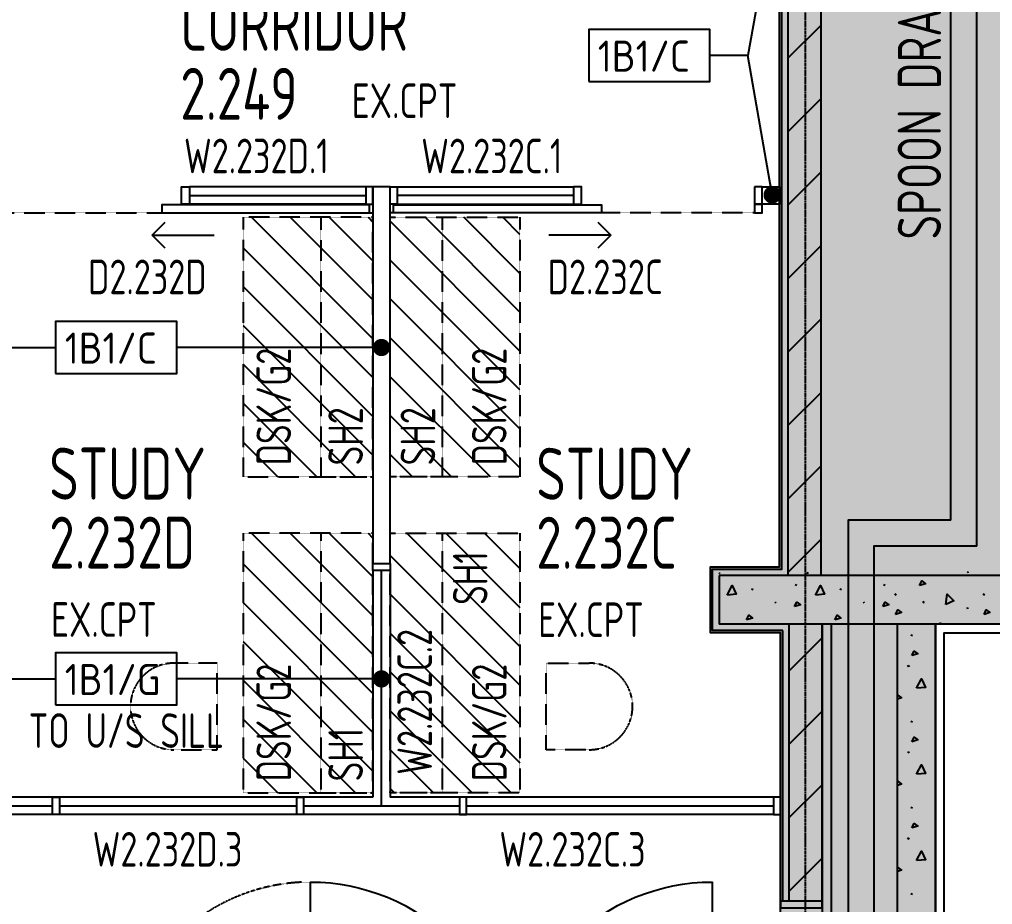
# Model space of a CAD drawing. Header units: millimetres. Extents: x -45258 to 103756, y -3540 to 105026.
# Drawn here: x 67832 to 73453, y 7473 to 12585 of the extents above; entities that cross this region are included whole.
import ezdxf
from ezdxf.enums import TextEntityAlignment as Align

# ---------------------------------------------------------------- set-up
doc = ezdxf.new("R2010")
doc.units = ezdxf.units.MM
doc.header["$LTSCALE"] = 0.4
doc.linetypes.add('BLD-80-FL-2$0$CENTER', pattern=[50.8, 31.75, -6.35, 6.35, -6.35])
doc.linetypes.add('BLD-80-FL-2$0$HIDDEN2', pattern=[4.7625, 3.175, -1.5875])
for name, color, linetype in [('BLD-80-FL-2$0$DO-EXST-6CO', 6, 'Continuous'), ('BLD-80-FL-2$0$DO-FRAM-7CO', 7, 'Continuous'), ('BLD-80-FL-2$0$DO-LEAF-3CO', 3, 'Continuous'), ('BLD-80-FL-2$0$FL-EXST-8CO', 8, 'Continuous'), ('BLD-80-FL-2$0$FU-EQPT-6H2', 6, 'BLD-80-FL-2$0$HIDDEN2'), ('BLD-80-FL-2$0$FU-EQPT-8H2', 8, 'BLD-80-FL-2$0$HIDDEN2'), ('BLD-80-FL-2$0$SI-HTCH-8C0', 8, 'Continuous'), ('BLD-80-FL-2$0$ST-GRID-9CE', 9, 'BLD-80-FL-2$0$CENTER'), ('BLD-80-FL-2$0$TX-ARRW-6CO', 6, 'Continuous'), ('BLD-80-FL-2$0$TX-ATTR-7CO', 7, 'Continuous'), ('BLD-80-FL-2$0$TX-DIMS-8C0-100', 8, 'Continuous'), ('BLD-80-FL-2$0$TX-EXST-6CO', 6, 'Continuous'), ('BLD-80-FL-2$0$TX-RMNU-2C0-100', 2, 'Continuous'), ('BLD-80-FL-2$0$TX-ROOM-2CO-100', 2, 'Continuous'), ('BLD-80-FL-2$0$TX-ROOM-2CO-NEW', 2, 'Continuous'), ('BLD-80-FL-2$0$TX-TEXT-7C0-100', 7, 'Continuous'), ('BLD-80-FL-2$0$WA-HTCH-8CO-EXST', 8, 'Continuous'), ('BLD-80-FL-2$0$WA-MASN-3CO-EXST', 3, 'Continuous'), ('BLD-80-FL-2$0$WA-PART-2C0-NEW', 2, 'Continuous'), ('BLD-80-FL-2$0$WA-PART-6C0-EXST', 6, 'Continuous'), ('BLD-80-FL-2$0$WA-TEXT-7CO', 7, 'Continuous'), ('BLD-80-FL-2$0$WN-EXST-8CO', 8, 'Continuous'), ('BLD-80-FL-2$0$WN-NEW-6C0', 6, 'Continuous'), ('BLD-80-FL-2$0$WN-NEW-7C0', 7, 'Continuous'), ('XREF', 8, 'Continuous')]:
    doc.layers.add(name, color=color, linetype=linetype)
for name, color, linetype, lineweight in [('BLD-80-FL-2$0$DO-TEXT-7CO', 7, 'Continuous', 25), ('BLD-80-FL-2$0$SI-BUIL-253CO', 253, 'Continuous', 25), ('BLD-80-FL-2$0$WN-TEXT-7CO', 7, 'Continuous', 25)]:
    doc.layers.add(name, color=color, linetype=linetype, lineweight=lineweight)
doc.layers.get('BLD-80-FL-2$0$WN-TEXT-7CO').off()
doc.styles.add('BLD-80-FL-2$0$ISO3098B', font='isocp2.shx', dxfattribs={"width": 0.8})
doc.styles.add('BLD-80-FL-2$0$Isocp2', font='isocp2.shx')
doc.styles.add('BLD-80-FL-2$0$STANDARD', font='isocp2.shx', dxfattribs={"width": 0.8})
doc.dimstyles.new('BLD-80-FL-2$0$ISO-25', dxfattribs={"dimtxt": 2.5, "dimasz": 2.5, "dimexe": 1.25, "dimexo": 0.625, "dimtad": 1, "dimtxsty": 'BLD-80-FL-2$0$STANDARD', "dimcen": 2.5, "dimadec": 0, "dimazin": 0, "dimtfac": 1, "dimtmove": 0, "dimatfit": 3, "dimfxl": 1, "dimarcsym": 0})
doc.dimstyles.new('BLD-80-FL-2$0$S2F-100', dxfattribs={"dimscale": 100, "dimtxt": 2, "dimasz": 2, "dimexe": 2, "dimexo": 5.5, "dimgap": 1, "dimtad": 1, "dimrnd": 1, "dimtxsty": 'BLD-80-FL-2$0$STANDARD', "dimcen": 2.5, "dimse1": 1, "dimse2": 1, "dimclrd": 6, "dimclre": 6, "dimclrt": 256, "dimadec": 0, "dimazin": 0, "dimtfac": 1, "dimtix": 1, "dimtmove": 0, "dimatfit": 3, "dimfxl": 2, "dimtolj": 1, "dimtzin": 0, "dimarcsym": 0})
doc.dimstyles.new('BLD-80-FL-2$0$TX-DIMS100', dxfattribs={"dimtxt": 200, "dimasz": 250, "dimexe": 125, "dimexo": 500, "dimgap": 50, "dimtad": 1, "dimdec": 1, "dimdsep": 46, "dimtxsty": 'BLD-80-FL-2$0$STANDARD', "dimblk1": 'BLD-80-FL-2$0$DIMTICK', "dimblk2": 'BLD-80-FL-2$0$DIMTICK', "dimsah": 1, "dimcen": 2.5, "dimse1": 1, "dimse2": 1, "dimclrd": 8, "dimclre": 8, "dimclrt": 2, "dimadec": 0, "dimazin": 0, "dimtfac": 1, "dimtdec": 1, "dimtmove": 2, "dimatfit": 3, "dimldrblk": 'BLD-80-FL-2$0$DIMTICK', "dimfxl": 1, "dimtolj": 1, "dimtzin": 0, "dimarcsym": 0})
pattern_1 = [(135, (-16534.3, -3459.35), (-112.2532, -112.2532), [])]

# ---------------------------------------------------------------- blocks, each defined once
blk = doc.blocks.new('BLD-80-FL-2$0$RMIDEN-2')
at = {"layer": 'BLD-80-FL-2$0$TX-RMNU-2C0-100', "style": 'BLD-80-FL-2$0$STANDARD'}
blk.add_attdef('ROOMNUM', (-11.5, 487.7), '', height=300, dxfattribs=at)
at = {"layer": 'BLD-80-FL-2$0$TX-ROOM-2CO-100', "style": 'BLD-80-FL-2$0$STANDARD'}
for tag, p in [('ROOMNAM1', (-12.1, 1710.3)), ('ROOMNAM2', (-12.1, 1300.5)), ('ROOMNAM3', (-12.1, 892.8))]:
    blk.add_attdef(tag, p, '', height=300, dxfattribs=at)
at = {"layer": 'BLD-80-FL-2$0$TX-TEXT-7C0-100', "style": 'BLD-80-FL-2$0$STANDARD'}
blk.add_attdef('XX', (2, 157.6), '', height=200, dxfattribs=at)
blk = doc.blocks.new('BLD-80-FL-2$0$NOTE')
at = {"layer": 'BLD-80-FL-2$0$TX-ATTR-7CO', "style": 'BLD-80-FL-2$0$Isocp2'}
blk.add_attdef('WWW', text='', height=2, dxfattribs=at).set_placement((0, 0), align=Align.MIDDLE)
blk = doc.blocks.new('*U26')
blk.add_lwpolyline([(0, 372.5), (1500, 372.5), (1500, 1122.5), (0, 1122.5)], close=True)
at = {"layer": 'BLD-80-FL-2$0$TX-ATTR-7CO', "linetype": 'Continuous', "ltscale": 5, "style": 'BLD-80-FL-2$0$STANDARD', "width": 0.8}
for p in [(102.8, 780), (102.8, 533.3)]:
    blk.add_attdef('EQUIPMENT-TYPE', p, '', height=200, dxfattribs=at)
blk = doc.blocks.new('BLD-80-FL-2$0$_Open90')
at = {"color": 0, "linetype": 'ByBlock', "lineweight": -2}
for p, q in [((-0.5, 0.5), (0, 0)), ((0, 0), (-1, 0)), ((0, 0), (-0.5, -0.5))]:
    blk.add_line(p, q, dxfattribs=at)
blk = doc.blocks.new('*U30')
blk.add_lwpolyline([(0, 822.5), (1500, 822.5), (1500, 1122.5), (0, 1122.5)], close=True)
at = {"layer": 'BLD-80-FL-2$0$TX-ATTR-7CO', "linetype": 'Continuous', "ltscale": 5, "style": 'BLD-80-FL-2$0$STANDARD', "width": 0.8}
for p in [(102.8, 780), (102.8, 533.3)]:
    blk.add_attdef('EQUIPMENT-TYPE', p, '', height=200, dxfattribs=at)
blk = doc.blocks.new('*U34')
blk.add_lwpolyline([(0, 0), (7, 0), (7, 3), (0, 3)], close=True)
at = {"style": 'BLD-80-FL-2$0$Isocp2'}
blk.add_attdef('WALLCODE', (0.526, 0.565), '', height=1.8, dxfattribs=at)
blk = doc.blocks.new('BLD-80-FL-2$0$_Dot')
at = {"color": 0, "linetype": 'ByBlock', "lineweight": -2}
blk.add_line((-0.5, 0), (-1, 0), dxfattribs=at)
at = {"color": 0, "linetype": 'ByBlock', "const_width": 0.5}
blk.add_lwpolyline([(-0.25, 0, 1), (0.25, 0, 1)], format="xyb", close=True, dxfattribs=at)
blk = doc.blocks.new('BLD-80-FL-2$0$DIMTICK')
for p, q in [((0, 1), (0, -1)), ((-1, 0), (1, 0))]:
    blk.add_line(p, q)
at = {"color": 2, "linetype": 'Continuous'}
blk.add_line((-0.5, -0.5), (0.5, 0.5), dxfattribs=at)
blk = doc.blocks.new('*D112')
at = {"layer": 'BLD-80-FL-2$0$TX-DIMS-8C0-100', "color": 8, "lineweight": -2, "transparency": 16777216}
blk.add_line((72205, -2790.8), (70450, -2790.8), dxfattribs=at)
at = {"layer": 'Defpoints', "color": 0, "transparency": 16777216}
for p in [(70200, 8550), (72455, 8550), (70200, -2790.8)]:
    blk.add_point(p, dxfattribs=at)
at = {"layer": 'BLD-80-FL-2$0$TX-DIMS-8C0-100', "color": 8, "lineweight": -2, "transparency": 16777216, "xscale": 250, "yscale": 250, "zscale": 250, "rotation": 180}
blk.add_blockref('BLD-80-FL-2$0$DIMTICK', (70200, -2790.8), dxfattribs=at)
at = {"layer": 'BLD-80-FL-2$0$TX-DIMS-8C0-100', "color": 8, "lineweight": -2, "transparency": 16777216, "xscale": 250, "yscale": 250, "zscale": 250}
blk.add_blockref('BLD-80-FL-2$0$DIMTICK', (72455, -2790.8), dxfattribs=at)
at = {"layer": 'BLD-80-FL-2$0$TX-DIMS-8C0-100', "color": 2, "transparency": 16777216, "insert": (71327.5, -2640.7), "char_height": 200, "attachment_point": 5, "style": 'BLD-80-FL-2$0$STANDARD'}
blk.add_mtext('\\A1;2255', dxfattribs=at)
blk = doc.blocks.new('*D113')
at = {"layer": 'BLD-80-FL-2$0$TX-DIMS-8C0-100', "color": 8, "lineweight": -2, "transparency": 16777216}
for p, q in [((69850, -2790.8), (69600, -2790.8)), ((70200, -2790.8), (70100, -2790.8)), ((70450, -2790.8), (70700, -2790.8))]:
    blk.add_line(p, q, dxfattribs=at)
at = {"layer": 'Defpoints', "color": 0, "transparency": 16777216}
for p in [(70100, 8550), (70200, 8550), (70100, -2790.8)]:
    blk.add_point(p, dxfattribs=at)
at = {"layer": 'BLD-80-FL-2$0$TX-DIMS-8C0-100', "color": 8, "lineweight": -2, "transparency": 16777216, "xscale": 250, "yscale": 250, "zscale": 250}
blk.add_blockref('BLD-80-FL-2$0$DIMTICK', (70100, -2790.8), dxfattribs=at)
at = {"layer": 'BLD-80-FL-2$0$TX-DIMS-8C0-100', "color": 8, "lineweight": -2, "transparency": 16777216, "xscale": 250, "yscale": 250, "zscale": 250, "rotation": 180}
blk.add_blockref('BLD-80-FL-2$0$DIMTICK', (70200, -2790.8), dxfattribs=at)
at = {"layer": 'BLD-80-FL-2$0$TX-DIMS-8C0-100', "color": 2, "transparency": 16777216, "insert": (70150, -2420.9), "char_height": 200, "attachment_point": 5, "style": 'BLD-80-FL-2$0$STANDARD'}
blk.add_mtext('\\A1;100', dxfattribs=at)
blk = doc.blocks.new('*D114')
at = {"layer": 'BLD-80-FL-2$0$TX-DIMS-8C0-100', "color": 8, "lineweight": -2, "transparency": 16777216}
blk.add_line((69850, -2790.8), (68100, -2790.8), dxfattribs=at)
at = {"layer": 'Defpoints', "color": 0, "transparency": 16777216}
for p in [(67850, 8550), (70100, 8550), (67850, -2790.8)]:
    blk.add_point(p, dxfattribs=at)
at = {"layer": 'BLD-80-FL-2$0$TX-DIMS-8C0-100', "color": 8, "lineweight": -2, "transparency": 16777216, "xscale": 250, "yscale": 250, "zscale": 250, "rotation": 180}
blk.add_blockref('BLD-80-FL-2$0$DIMTICK', (67850, -2790.8), dxfattribs=at)
at = {"layer": 'BLD-80-FL-2$0$TX-DIMS-8C0-100', "color": 8, "lineweight": -2, "transparency": 16777216, "xscale": 250, "yscale": 250, "zscale": 250}
blk.add_blockref('BLD-80-FL-2$0$DIMTICK', (70100, -2790.8), dxfattribs=at)
at = {"layer": 'BLD-80-FL-2$0$TX-DIMS-8C0-100', "color": 2, "transparency": 16777216, "insert": (68975, -2640.7), "char_height": 200, "attachment_point": 5, "style": 'BLD-80-FL-2$0$STANDARD'}
blk.add_mtext('\\A1;2250', dxfattribs=at)
blk = doc.blocks.new('BLD-80-FL-2', base_point=(226.58, 457.44))
at = {"layer": 'BLD-80-FL-2$0$FU-EQPT-8H2'}
h = blk.add_hatch(dxfattribs=at)
h.set_pattern_fill('ANSI31', color=256, scale=50, angle=90, style=0)
h.set_pattern_definition([(135, (-16534.3, -1634.33), (-112.2532, -112.2532), [])])
h.paths.add_polyline_path([(70099.99, 11900.03), (69349.99, 11900.03), (69349.99, 10400.03), (70099.99, 10400.03)])
h = blk.add_hatch(dxfattribs=at)
h.set_pattern_fill('ANSI31', color=256, scale=50, angle=90, style=0)
h.set_pattern_definition([(135, (-14184.3, -1634.33), (-112.2532, -112.2532), [])])
h.paths.add_polyline_path([(70199.99, 11900.03), (70949.99, 11900.03), (70949.99, 10400.03), (70199.99, 10400.03)])
h = blk.add_hatch(dxfattribs=at)
h.set_pattern_fill('ANSI31', color=256, scale=50, angle=90, style=0)
h.set_pattern_definition(pattern_1)
h.paths.add_polyline_path([(70099.99, 10075.01), (69349.99, 10075.01), (69349.99, 8575.01), (70099.99, 8575.01)])
h = blk.add_hatch(dxfattribs=at)
h.set_pattern_fill('ANSI31', color=256, scale=50, angle=90, style=0)
h.set_pattern_definition(pattern_1)
h.paths.add_polyline_path([(70199.99, 10075.01), (70949.99, 10075.01), (70949.99, 8575.01), (70199.99, 8575.01)])
at = {"layer": 'BLD-80-FL-2$0$SI-BUIL-253CO'}
h = blk.add_hatch(color=256, dxfattribs=at)
h.dxf.hatch_style = 1
h.paths.add_polyline_path([(79497.19, 15340.27), (75279.99, 15952.41), (75279.99, 17220), (76299.98, 17220), (76299.98, 17500), (75279.99, 17500), (75279.98, 19520), (78179.98, 19520), (78179.98, 23732.81), (69299.98, 25079.82), (69299.98, 24796.62), (69251.99, 24480.24), (69138.07, 24062.6), (69424.79, 24019.11), (69529.76, 24711.14), (72449.98, 24268.19), (72449.98, 17500.05), (71699.99, 17500.05), (71699.99, 17100.04), (72449.98, 17100.04), (72449.99, 9880.05), (72049.99, 9880.05), (72049.99, 9500.05), (72454.99, 9500.05), (72454.99, 6950.04), (65099.99, 6950.02), (65099.99, 6450.04), (66049.98, 6450.04), (66049.98, 150.05), (65099.98, 150.04), (65099.98, -129.96), (66899.98, -129.95), (66899.98, 150.05), (66349.98, 150.05), (66349.98, 1795.51), (73349.99, 2900.8), (73349.99, 9550.05), (78656.72, 9550.05)])
at = {"layer": 'BLD-80-FL-2$0$DO-EXST-6CO'}
blk.add_lwpolyline([(69740.01, 6900.16), (69740.01, 8060.16, -0.4142136), (70900.01, 6900.16, -0.4142136), (72060.01, 8060.16), (72060.01, 6900.16)], format="xyb", dxfattribs=at)
blk.add_lwpolyline([(72694.99, 7950.04), (72454.99, 7950.04), (72454.99, 7910.04), (72694.99, 7910.04)], close=True, dxfattribs=at)
at = {"layer": 'BLD-80-FL-2$0$DO-FRAM-7CO', "linetype": 'BLD-80-FL-2$0$HIDDEN2'}
blk.add_arc((69740.01, 6950.16), 1110, 89.99774, 167.85658, dxfattribs=at)
at = {"layer": 'BLD-80-FL-2$0$DO-LEAF-3CO'}
for points in [[(70079.99, 11970.83), (68879.99, 11970.83), (68879.99, 11925.83), (70079.99, 11925.83)], [(70219.99, 11970.83), (71419.99, 11970.83), (71419.99, 11925.83), (70219.99, 11925.83)]]:
    blk.add_lwpolyline(points, close=True, dxfattribs=at)
at = {"layer": 'BLD-80-FL-2$0$FL-EXST-8CO'}
blk.add_line((72694.99, 9550.05), (72694.99, 6950.04), dxfattribs=at)
at = {"layer": 'BLD-80-FL-2$0$FU-EQPT-8H2'}
for points in [[(68949.63, 8824.2), (69199.63, 8824.2), (69199.63, 9324.2), (68949.63, 9324.2, 1)], [(71350.35, 8824.2), (71100.35, 8824.2), (71100.35, 9324.2), (71350.35, 9324.2, -1)]]:
    blk.add_lwpolyline(points, format="xyb", close=True, dxfattribs=at)
at = {"layer": 'BLD-80-FL-2$0$SI-BUIL-253CO', "flags": 128}
for points in [[(72454.99, 6950.04), (72454.99, 9500.05), (72049.99, 9500.05), (72049.99, 9880.05), (72449.99, 9880.05), (72449.98, 17100.04), (71699.99, 17100.04), (71699.99, 17500.05), (72449.98, 17500.05), (72449.98, 24268.19), (69529.76, 24711.14), (69424.79, 24019.11), (69138.07, 24062.6), (69202.56, 24487.73), (69251.99, 24480.24), (69299.98, 24796.62), (69299.98, 25079.82), (78179.98, 23732.81)], [(78656.72, 9550.05), (73349.99, 9550.05), (73349.99, 2900.8)], [(72454.99, 6950.04), (72454.99, 9500.05), (72049.99, 9500.05), (72049.99, 9880.05), (72449.99, 9880.05), (72449.98, 17100.04), (71699.99, 17100.04), (71699.99, 17500.05), (72449.98, 17500.05), (72449.98, 24268.19), (69529.76, 24711.14), (69424.79, 24019.11), (69138.07, 24062.6), (69202.56, 24487.73), (69251.99, 24480.24), (69299.98, 24796.62), (69299.98, 25079.82), (78179.98, 23732.81)], [(78656.72, 9550.05), (73349.99, 9550.05), (73349.99, 2900.8)]]:
    blk.add_lwpolyline(points, dxfattribs=at)
at = {"layer": 'BLD-80-FL-2$0$SI-HTCH-8C0'}
for p, q in [((73440, 10150.05), (73439.98, 24168.62)), ((73590, 10000.05), (73589.98, 24145.86)), ((72844.99, 9850.05), (72844.99, 9550.05)), ((72994.99, 9850.05), (72994.99, 9550.05)), ((72844.99, 9550.05), (72844.99, 6950.04)), ((72994.99, 9550.05), (72994.99, 6950.04))]:
    blk.add_line(p, q, dxfattribs=at)
for points in [[(73440, 10150.05), (72844.99, 10150.05), (72844.99, 9850.05)], [(73590, 10000.05), (72994.99, 10000.05), (72994.99, 9850.05)]]:
    blk.add_lwpolyline(points, dxfattribs=at)
at = {"layer": 'BLD-80-FL-2$0$ST-GRID-9CE'}
blk.add_line((72600, -2523.99), (72599.97, 31750), dxfattribs=at)
at = {"layer": 'BLD-80-FL-2$0$WA-HTCH-8CO-EXST'}
for p, q in [((72499.99, 12819.89), (72689.99, 13009.89)), ((72499.99, 12395.63), (72689.99, 12585.63)), ((72499.99, 11971.37), (72689.99, 12161.37)), ((72499.99, 11547.1), (72689.99, 11737.1)), ((72499.99, 11122.84), (72689.99, 11312.84)), ((72499.99, 10698.57), (72689.99, 10888.57)), ((72499.99, 10274.31), (72689.99, 10464.31)), ((72499.99, 9850.05), (72689.99, 10040.05)), ((72099.99, 9847.62), (72104.25, 9841.22)), ((72606.18, 9850.05), (72610.44, 9843.65)), ((72610.44, 9847.62), (72614.7, 9841.22)), ((73535.84, 9848.42), (73536.62, 9850.05)), ((73541.05, 9850.05), (73535.84, 9848.42)), ((72290.75, 9746.55), (72295.01, 9756.14)), ((72543.3, 9771.05), (72547.56, 9780.64)), ((72801.2, 9746.55), (72805.46, 9756.14)), ((73053.75, 9771.05), (73058.01, 9780.64)), ((73118.12, 9717.35), (73122.38, 9726.94)), ((73628.57, 9717.35), (73632.83, 9726.94)), ((72423.95, 9678.35), (72428.21, 9671.95)), ((72934.4, 9678.35), (72938.66, 9671.95)), ((73280.09, 9673.66), (73284.35, 9683.25)), ((73533.44, 9646.89), (73534.51, 9637.3)), ((73377.06, 9550.05), (73381.32, 9559.64)), ((72504.99, 9280.88), (72694.99, 9470.88)), ((73211.85, 9479.59), (73216.12, 9489.18)), ((73189.46, 9312.29), (73193.73, 9305.9)), ((73193.73, 9309.86), (73197.99, 9303.47)), ((73129.99, 9240.97), (73130.85, 9242.89)), ((72504.99, 8856.61), (72694.99, 9046.61)), ((73211.85, 8981.81), (73216.12, 8991.41)), ((73189.46, 8814.51), (73193.73, 8808.12)), ((73193.73, 8812.08), (73197.99, 8805.69)), ((73129.99, 8743.19), (73130.85, 8745.11)), ((72504.99, 8432.35), (72694.99, 8622.35)), ((73211.85, 8484.04), (73216.12, 8493.63)), ((73189.46, 8316.74), (73193.73, 8310.34)), ((73193.73, 8314.31), (73197.99, 8307.91)), ((73129.99, 8245.41), (73130.85, 8247.33)), ((72504.99, 8008.08), (72694.99, 8198.08)), ((73211.85, 7986.26), (73216.12, 7995.85))]:
    blk.add_line(p, q, dxfattribs=at)
for points in [[(71448.78, 2549.98), (73399.99, 2858.08), (73399.99, 9500.05), (78699.99, 9500.05), (79553.85, 15382.57), (75307.17, 15998.99)], [(73258.99, 9772.24), (73271.77, 9798.89), (73293.09, 9782.9), (73258.99, 9772.24)], [(72146.89, 9717.78), (72175.66, 9772.12), (72198.04, 9722.04), (72147.95, 9717.78)], [(72657.34, 9717.78), (72686.11, 9772.12), (72708.49, 9722.04), (72658.4, 9717.78)], [(72535.84, 9650.64), (72548.63, 9677.28), (72569.94, 9661.29), (72535.84, 9650.64)], [(73046.29, 9650.64), (73059.08, 9677.28), (73080.39, 9661.3), (73046.29, 9650.64)], [(73409.73, 9662.63), (73418.18, 9723.54), (73456.34, 9684.13), (73410.73, 9662.99)], [(73120.25, 9605.46), (73133.04, 9632.1), (73154.35, 9616.11), (73120.25, 9605.46)], [(73630.7, 9605.46), (73643.49, 9632.1), (73664.8, 9616.11), (73630.7, 9605.46)], [(72258.99, 9574.47), (72271.77, 9601.11), (72293.09, 9585.12), (72258.99, 9574.47)], [(72769.44, 9574.47), (72782.22, 9601.11), (72803.54, 9585.12), (72769.44, 9574.47)], [(73213.99, 9367.7), (73226.77, 9394.34), (73248.08, 9378.36), (73213.99, 9367.7)], [(73240.63, 9180.02), (73269.4, 9234.37), (73291.78, 9184.28), (73241.69, 9180.02)], [(73129.99, 9135.53), (73131.91, 9139.53), (73153.22, 9123.54), (73129.99, 9116.28)], [(73213.99, 8869.92), (73226.77, 8896.57), (73248.08, 8880.58), (73213.99, 8869.92)], [(73240.63, 8682.24), (73269.4, 8736.59), (73291.78, 8686.51), (73241.69, 8682.24)], [(73129.99, 8637.75), (73131.91, 8641.75), (73153.22, 8625.76), (73129.99, 8618.5)], [(73213.99, 8372.15), (73226.77, 8398.79), (73248.08, 8382.8), (73213.99, 8372.15)], [(73240.63, 8184.47), (73269.4, 8238.81), (73291.78, 8188.73), (73241.69, 8184.47)], [(73129.99, 8139.97), (73131.91, 8143.97), (73153.22, 8127.98), (73129.99, 8120.72)]]:
    blk.add_lwpolyline(points, dxfattribs=at)
at = {"layer": 'BLD-80-FL-2$0$WA-MASN-3CO-EXST'}
for p, q in [((72499.99, 9830.05), (72499.99, 15950.05)), ((72689.99, 9830.05), (72689.99, 15950.05)), ((72099.99, 9830.05), (72099.99, 9550.05)), ((72689.99, 9830.05), (72499.99, 9830.05)), ((72504.99, 7950.04), (72504.99, 9550.05)), ((72694.99, 9550.05), (72504.99, 9550.05)), ((72694.99, 7950.04), (72694.99, 9550.05)), ((73129.99, 6950.04), (73129.99, 9550.05)), ((73349.99, 6730.04), (73349.99, 9550.05)), ((72694.99, 7950.04), (72504.99, 7950.04))]:
    blk.add_line(p, q, dxfattribs=at)
for points in [[(75279.99, 15952.41), (79497.19, 15340.27), (78656.72, 9550.05), (72099.99, 9550.05)], [(74999.99, 15710.12), (79179.87, 15103.4), (78414.43, 9830.05), (72099.99, 9830.05)]]:
    blk.add_lwpolyline(points, dxfattribs=at)
at = {"layer": 'BLD-80-FL-2$0$WA-PART-2C0-NEW', "flags": 128}
blk.add_lwpolyline([(70099.99, 12075.03), (70099.99, 9900.03), (70199.99, 9900.03), (70199.99, 12075.03), (70199.99, 12075.03), (70199.99, 12075.03), (70099.99, 12075.03)], dxfattribs=at)
at = {"layer": 'BLD-80-FL-2$0$WA-PART-2C0-NEW'}
blk.add_lwpolyline([(72449.99, 11975.03), (72349.99, 11975.03), (72349.99, 12075.03), (72449.99, 12075.03)], close=True, dxfattribs=at)
at = {"layer": 'BLD-80-FL-2$0$WA-PART-6C0-EXST'}
for p, q in [((72467.99, 7950.04), (72467.99, 9513.05)), ((72454.99, 7950.04), (72454.99, 9500.05))]:
    blk.add_line(p, q, dxfattribs=at)
for points in [[(72454.99, 9500.05), (72049.99, 9500.05), (72049.99, 9880.05), (72449.99, 9880.05), (72449.99, 15950.05)], [(72467.99, 9513.05), (72062.99, 9513.05), (72062.99, 9867.05), (72462.99, 9867.05), (72462.99, 15950.05)]]:
    blk.add_lwpolyline(points, dxfattribs=at)
at = {"layer": 'BLD-80-FL-2$0$WN-EXST-8CO'}
blk.add_line((72749.99, 6950.04), (72749.99, 9550.02), dxfattribs=at)
at = {"layer": 'BLD-80-FL-2$0$WN-NEW-6C0'}
for p, q in [((70059.99, 12075.03), (69039.99, 12075.03)), ((70239.99, 12075.04), (71259.99, 12075.03)), ((70059.99, 11975.03), (69039.99, 11975.03)), ((70239.99, 11975.04), (71259.99, 11975.03)), ((70099.99, 9860.03), (70099.99, 8550.01)), ((70199.99, 9860.03), (70199.99, 8550.01)), ((70099.99, 8550.01), (67849.99, 8550.01)), ((72414.99, 8550.01), (70199.99, 8550.01)), ((72414.99, 8450.01), (65399.99, 8450.01))]:
    blk.add_line(p, q, dxfattribs=at)
at = {"layer": 'BLD-80-FL-2$0$WN-NEW-7C0'}
for p, q in [((69039.99, 12025.03), (70059.99, 12025.03)), ((71259.99, 12025.03), (70239.99, 12025.04)), ((70149.99, 8500.01), (70149.99, 9860.03)), ((67349.99, 8500.01), (68249.98, 8500.01)), ((68289.98, 8500.01), (69659.99, 8500.01)), ((69699.99, 8500.01), (70599.99, 8500.01)), ((70639.99, 8500.01), (72414.99, 8500.01))]:
    blk.add_line(p, q, dxfattribs=at)
at = {"layer": 'BLD-80-FL-2$0$WN-NEW-7C0', "linetype": 'BLD-80-FL-2$0$HIDDEN2'}
for p, q in [((67994.99, 11925.03), (70099.99, 11925.03)), ((72304.99, 11925.03), (70199.99, 11925.03))]:
    blk.add_line(p, q, dxfattribs=at)
at = {"layer": 'BLD-80-FL-2$0$WN-NEW-7C0'}
for points in [[(69039.99, 12075.03), (69039.99, 11975.03), (68994.99, 11975.03), (68994.99, 12075.03)], [(70059.99, 12075.03), (70059.99, 11975.03), (70099.99, 11975.03), (70099.99, 12075.03)], [(70239.99, 12075.04), (70239.99, 11975.04), (70199.99, 11975.04), (70199.99, 12075.04)], [(71259.99, 12075.03), (71259.99, 11975.03), (71304.99, 11975.03), (71304.99, 12075.03)], [(72304.99, 12075.03), (72304.99, 11975.03), (72349.99, 11975.03), (72349.99, 12075.03)], [(72304.99, 11975.03), (72304.99, 11925.03), (72349.99, 11925.03), (72349.99, 11975.03)], [(70099.99, 9900.03), (70199.99, 9900.03), (70199.99, 9860.03), (70099.99, 9860.03)], [(68289.98, 8550.01), (68289.98, 8450.01), (68249.98, 8450.01), (68249.98, 8550.01)], [(69699.99, 8550.01), (69699.99, 8450.01), (69659.99, 8450.01), (69659.99, 8550.01)], [(70599.99, 8550.01), (70599.99, 8450.01), (70639.99, 8450.01), (70639.99, 8550.01)], [(72414.99, 8550.01), (72414.99, 8450.01), (72454.99, 8450.01), (72454.99, 8550.01)]]:
    blk.add_lwpolyline(points, close=True, dxfattribs=at)
at = {"layer": 'BLD-80-FL-2$0$DO-TEXT-7CO'}
ref = blk.add_blockref('BLD-80-FL-2$0$NOTE', (68656.03, 11555.38), dxfattribs=dict(at, xscale=-50, yscale=50, zscale=50, rotation=180))
ref.add_attrib('WWW', 'D2.232D', (68454.45, 11455.38), dxfattribs={"layer": 'BLD-80-FL-2$0$TX-ATTR-7CO', "height": 200, "style": 'BLD-80-FL-2$0$Isocp2', "width": 0.8})
ref = blk.add_blockref('BLD-80-FL-2$0$NOTE', (71643.95, 11555.38), dxfattribs=dict(at, xscale=50, yscale=50, zscale=50, rotation=180))
ref.add_attrib('WWW', 'D2.232C', (71109.53, 11455.38), dxfattribs={"layer": 'BLD-80-FL-2$0$TX-ATTR-7CO', "height": 200, "style": 'BLD-80-FL-2$0$Isocp2', "width": 0.8})
at = {"layer": 'BLD-80-FL-2$0$FU-EQPT-6H2'}
ref = blk.add_blockref('*U26', (70472.53, 10400.03), dxfattribs=dict(at, rotation=90))
ref.add_attrib('EQUIPMENT-TYPE', 'DSK/G2', (69627.49, 10466.49), dxfattribs={"layer": 'BLD-80-FL-2$0$TX-ATTR-7CO', "color": 0, "linetype": 'Continuous', "ltscale": 5, "height": 200, "rotation": 90, "style": 'BLD-80-FL-2$0$STANDARD', "width": 0.8})
ref = blk.add_blockref('*U30', (70922.53, 10400.02), dxfattribs=dict(at, rotation=90))
ref.add_attrib('EQUIPMENT-TYPE', 'SH2', (70042.8, 10466.49), dxfattribs={"layer": 'BLD-80-FL-2$0$TX-ATTR-7CO', "linetype": 'Continuous', "ltscale": 5, "height": 200, "rotation": 90, "style": 'BLD-80-FL-2$0$STANDARD', "width": 0.8})
ref = blk.add_blockref('*U26', (69827.45, 10400.03), dxfattribs=dict(at, xscale=-1, rotation=270))
ref.add_attrib('EQUIPMENT-TYPE', 'DSK/G2', (70872.49, 10466.49), dxfattribs={"layer": 'BLD-80-FL-2$0$TX-ATTR-7CO', "color": 0, "linetype": 'Continuous', "ltscale": 5, "height": 200, "rotation": 90, "style": 'BLD-80-FL-2$0$STANDARD', "width": 0.8})
ref = blk.add_blockref('*U30', (69377.45, 10400.02), dxfattribs=dict(at, xscale=-1, rotation=270))
ref.add_attrib('EQUIPMENT-TYPE', 'SH2', (70460.12, 10466.49), dxfattribs={"layer": 'BLD-80-FL-2$0$TX-ATTR-7CO', "linetype": 'Continuous', "ltscale": 5, "height": 200, "rotation": 90, "style": 'BLD-80-FL-2$0$STANDARD', "width": 0.8})
ref = blk.add_blockref('*U26', (70472.53, 8575.01), dxfattribs=dict(at, rotation=90))
ref.add_attrib('EQUIPMENT-TYPE', 'DSK/G2', (69627.49, 8641.48), dxfattribs={"layer": 'BLD-80-FL-2$0$TX-ATTR-7CO', "color": 0, "linetype": 'Continuous', "ltscale": 5, "height": 200, "rotation": 90, "style": 'BLD-80-FL-2$0$STANDARD', "width": 0.8})
ref = blk.add_blockref('*U30', (70922.53, 8575.01), dxfattribs=dict(at, rotation=90))
ref.add_attrib('EQUIPMENT-TYPE', 'SH1', (70042.8, 8641.47), dxfattribs={"layer": 'BLD-80-FL-2$0$TX-ATTR-7CO', "linetype": 'Continuous', "ltscale": 5, "height": 200, "rotation": 90, "style": 'BLD-80-FL-2$0$STANDARD', "width": 0.8})
ref = blk.add_blockref('*U26', (69827.45, 8575.01), dxfattribs=dict(at, xscale=-1, rotation=270))
ref.add_attrib('EQUIPMENT-TYPE', 'DSK/G2', (70872.49, 8641.48), dxfattribs={"layer": 'BLD-80-FL-2$0$TX-ATTR-7CO', "color": 0, "linetype": 'Continuous', "ltscale": 5, "height": 200, "rotation": 90, "style": 'BLD-80-FL-2$0$STANDARD', "width": 0.8})
ref = blk.add_blockref('*U30', (69377.45, 8575.01), dxfattribs=dict(at, xscale=-1, rotation=270))
ref.add_attrib('EQUIPMENT-TYPE', 'SH1', (70762.37, 9660.84), dxfattribs={"layer": 'BLD-80-FL-2$0$TX-ATTR-7CO', "linetype": 'Continuous', "ltscale": 5, "height": 200, "rotation": 90, "style": 'BLD-80-FL-2$0$STANDARD', "width": 0.8})
at = {"layer": 'BLD-80-FL-2$0$TX-ROOM-2CO-NEW'}
ref = blk.add_blockref('BLD-80-FL-2$0$RMIDEN-2', (69046.15, 11561.13), dxfattribs=at)
ref.add_attrib('XX', 'EX.CPT', (69978.41, 12473.06), dxfattribs={"layer": 'BLD-80-FL-2$0$TX-TEXT-7C0-100', "height": 200, "style": 'BLD-80-FL-2$0$STANDARD', "width": 0.8})
ref.add_attrib('ROOMNUM', '2.249', (68987.31, 12463.02), dxfattribs={"layer": 'BLD-80-FL-2$0$TX-RMNU-2C0-100', "height": 300, "style": 'BLD-80-FL-2$0$STANDARD', "width": 0.8})
ref.add_attrib('ROOMNAM2', 'CORRIDOR', (68987.76, 12861.63), dxfattribs={"layer": 'BLD-80-FL-2$0$TX-ROOM-2CO-100', "height": 300, "style": 'BLD-80-FL-2$0$STANDARD', "width": 0.8})
ref = blk.add_blockref('BLD-80-FL-2$0$RMIDEN-2', (68288.64, 8968.81), dxfattribs=at)
ref.add_attrib('XX', 'EX.CPT', (68241.24, 9476.08), dxfattribs={"layer": 'BLD-80-FL-2$0$TX-TEXT-7C0-100', "height": 200, "style": 'BLD-80-FL-2$0$STANDARD', "width": 0.8})
ref.add_attrib('ROOMNUM', '2.232D', (68229.8, 9870.7), dxfattribs={"layer": 'BLD-80-FL-2$0$TX-RMNU-2C0-100', "height": 300, "style": 'BLD-80-FL-2$0$STANDARD', "width": 0.8})
ref.add_attrib('ROOMNAM2', 'STUDY', (68230.26, 10269.32), dxfattribs={"layer": 'BLD-80-FL-2$0$TX-ROOM-2CO-100', "height": 300, "style": 'BLD-80-FL-2$0$STANDARD', "width": 0.8})
ref = blk.add_blockref('BLD-80-FL-2$0$RMIDEN-2', (71102.37, 8967.94), dxfattribs=at)
ref.add_attrib('XX', 'EX.CPT', (71054.97, 9475.21), dxfattribs={"layer": 'BLD-80-FL-2$0$TX-TEXT-7C0-100', "height": 200, "style": 'BLD-80-FL-2$0$STANDARD', "width": 0.8})
ref.add_attrib('ROOMNUM', '2.232C', (71043.53, 9869.83), dxfattribs={"layer": 'BLD-80-FL-2$0$TX-RMNU-2C0-100', "height": 300, "style": 'BLD-80-FL-2$0$STANDARD', "width": 0.8})
ref.add_attrib('ROOMNAM2', 'STUDY', (71043.99, 10268.44), dxfattribs={"layer": 'BLD-80-FL-2$0$TX-ROOM-2CO-100', "height": 300, "style": 'BLD-80-FL-2$0$STANDARD', "width": 0.8})
at = {"layer": 'BLD-80-FL-2$0$WA-TEXT-7CO', "xscale": 100, "yscale": 100, "zscale": 100}
for p, values in [((71346.87, 12684.17), {'WALLCODE': '1B1/C'}), ((68267.33, 10997.6), {'WALLCODE': '1B1/C'}), ((68267.33, 9083.21), {'WALLCODE': '1B1/G'})]:
    blk.add_blockref('*U34', p, dxfattribs=at).add_auto_attribs(values)
at = {"layer": 'BLD-80-FL-2$0$WN-TEXT-7CO'}
ref = blk.add_blockref('BLD-80-FL-2$0$NOTE', (69210.31, 12253.99), dxfattribs=dict(at, xscale=50, yscale=50, zscale=50))
ref.add_attrib('WWW', 'W2.232D.1', (69008.73, 12153.99), dxfattribs={"layer": 'BLD-80-FL-2$0$TX-ATTR-7CO', "height": 200, "style": 'BLD-80-FL-2$0$Isocp2', "width": 0.8})
ref = blk.add_blockref('BLD-80-FL-2$0$NOTE', (71089.67, 12253.99), dxfattribs=dict(at, xscale=-50, yscale=50, zscale=50))
ref.add_attrib('WWW', 'W2.232C.1', (70379.25, 12153.99), dxfattribs={"layer": 'BLD-80-FL-2$0$TX-ATTR-7CO', "height": 200, "style": 'BLD-80-FL-2$0$Isocp2', "width": 0.8})
ref = blk.add_blockref('BLD-80-FL-2$0$NOTE', (70341.48, 8881.33), dxfattribs=dict(at, xscale=50, yscale=50, zscale=50, rotation=90))
ref.add_attrib('WWW', 'W2.232C.2', (70441.48, 8679.75), dxfattribs={"layer": 'BLD-80-FL-2$0$TX-ATTR-7CO', "height": 200, "rotation": 90, "style": 'BLD-80-FL-2$0$Isocp2', "width": 0.8})
ref = blk.add_blockref('BLD-80-FL-2$0$NOTE', (68682.56, 8249.18), dxfattribs=dict(at, xscale=50, yscale=50, zscale=50))
ref.add_attrib('WWW', 'W2.232D.3', (68480.98, 8149.18), dxfattribs={"layer": 'BLD-80-FL-2$0$TX-ATTR-7CO', "height": 200, "style": 'BLD-80-FL-2$0$Isocp2', "width": 0.8})
ref = blk.add_blockref('BLD-80-FL-2$0$NOTE', (71032.56, 8249.17), dxfattribs=dict(at, xscale=50, yscale=50, zscale=50))
ref.add_attrib('WWW', 'W2.232C.3', (70830.98, 8149.17), dxfattribs={"layer": 'BLD-80-FL-2$0$TX-ATTR-7CO', "height": 200, "style": 'BLD-80-FL-2$0$Isocp2', "width": 0.8})
at = {"layer": 'BLD-80-FL-2$0$TX-EXST-6CO', "style": 'BLD-80-FL-2$0$ISO3098B', "width": 0.8}
blk.add_text('SPOON DRAIN', height=250, rotation=90.00005, dxfattribs=at).set_placement((73257.49, 11771.74), align=Align.MIDDLE_LEFT)
at = {"layer": 'BLD-80-FL-2$0$WA-TEXT-7CO', "insert": (68111.3, 9034.65), "char_height": 200, "attachment_point": 1, "style": 'BLD-80-FL-2$0$STANDARD'}
blk.add_mtext('TO U/S SILL', dxfattribs=at)
at = {"layer": 'BLD-80-FL-2$0$TX-DIMS-8C0-100'}
for base, p1, p2, picture, middle in [((67849.99, -2790.75), (70099.99, 8550.01), (67849.99, 8550.01), '*D114', (68974.99, -2640.73)), ((70199.99, -2790.75), (72454.99, 8550.01), (70199.99, 8550.01), '*D112', (71327.49, -2640.73))]:
    dim = blk.add_linear_dim(base=base, p1=p1, p2=p2, dimstyle='BLD-80-FL-2$0$TX-DIMS100', override={"dimfxl": 3}, dxfattribs=at)
    dim.commit()
    dim.dimension.update_dxf_attribs({"geometry": picture, "text_midpoint": middle})
dim = blk.add_linear_dim(base=(70099.99, -2790.75), p1=(70199.99, 8550.01), p2=(70099.99, 8550.01), dimstyle='BLD-80-FL-2$0$TX-DIMS100', override={"dimfxl": 3}, dxfattribs=at)
dim.commit()
dim.dimension.update_dxf_attribs({"geometry": '*D113', "text_midpoint": (70149.99, -2420.95), "dimtype": 128})
at = {"layer": 'BLD-80-FL-2$0$TX-ARRW-6CO'}
for points in [[(68825.77, 11796.75), (69183.76, 11796.75)], [(71474.2, 11796.75), (71116.22, 11796.75)]]:
    blk.add_leader(points, dimstyle='BLD-80-FL-2$0$S2F-100', override={"dimscale": 50, "dimasz": 3, "dimldrblk": 'BLD-80-FL-2$0$_Open90'}, dxfattribs=at)
at = {"layer": 'BLD-80-FL-2$0$WA-TEXT-7CO'}
for points in [[(72406.87, 13625.54), (72266.53, 12834.17), (72046.87, 12834.17)], [(72406.87, 12028.86), (72266.53, 12834.17)], [(67796.16, 11147.6), (68267.33, 11147.6)], [(70149.82, 11147.6), (68967.33, 11147.6)], [(67796.16, 9233.21), (68267.33, 9233.21)], [(70149.82, 9233.21), (68967.33, 9233.21)]]:
    blk.add_leader(points, dimstyle='BLD-80-FL-2$0$ISO-25', override={"dimasz": 100, "dimtad": 0, "dimldrblk": 'BLD-80-FL-2$0$_Dot'}, dxfattribs=at)

msp = doc.modelspace()

# ---------------------------------------------------------------- block references
at = {"layer": 'XREF'}
msp.add_blockref('BLD-80-FL-2', (0, 0), dxfattribs=at)

doc.saveas('drawing.dxf')
